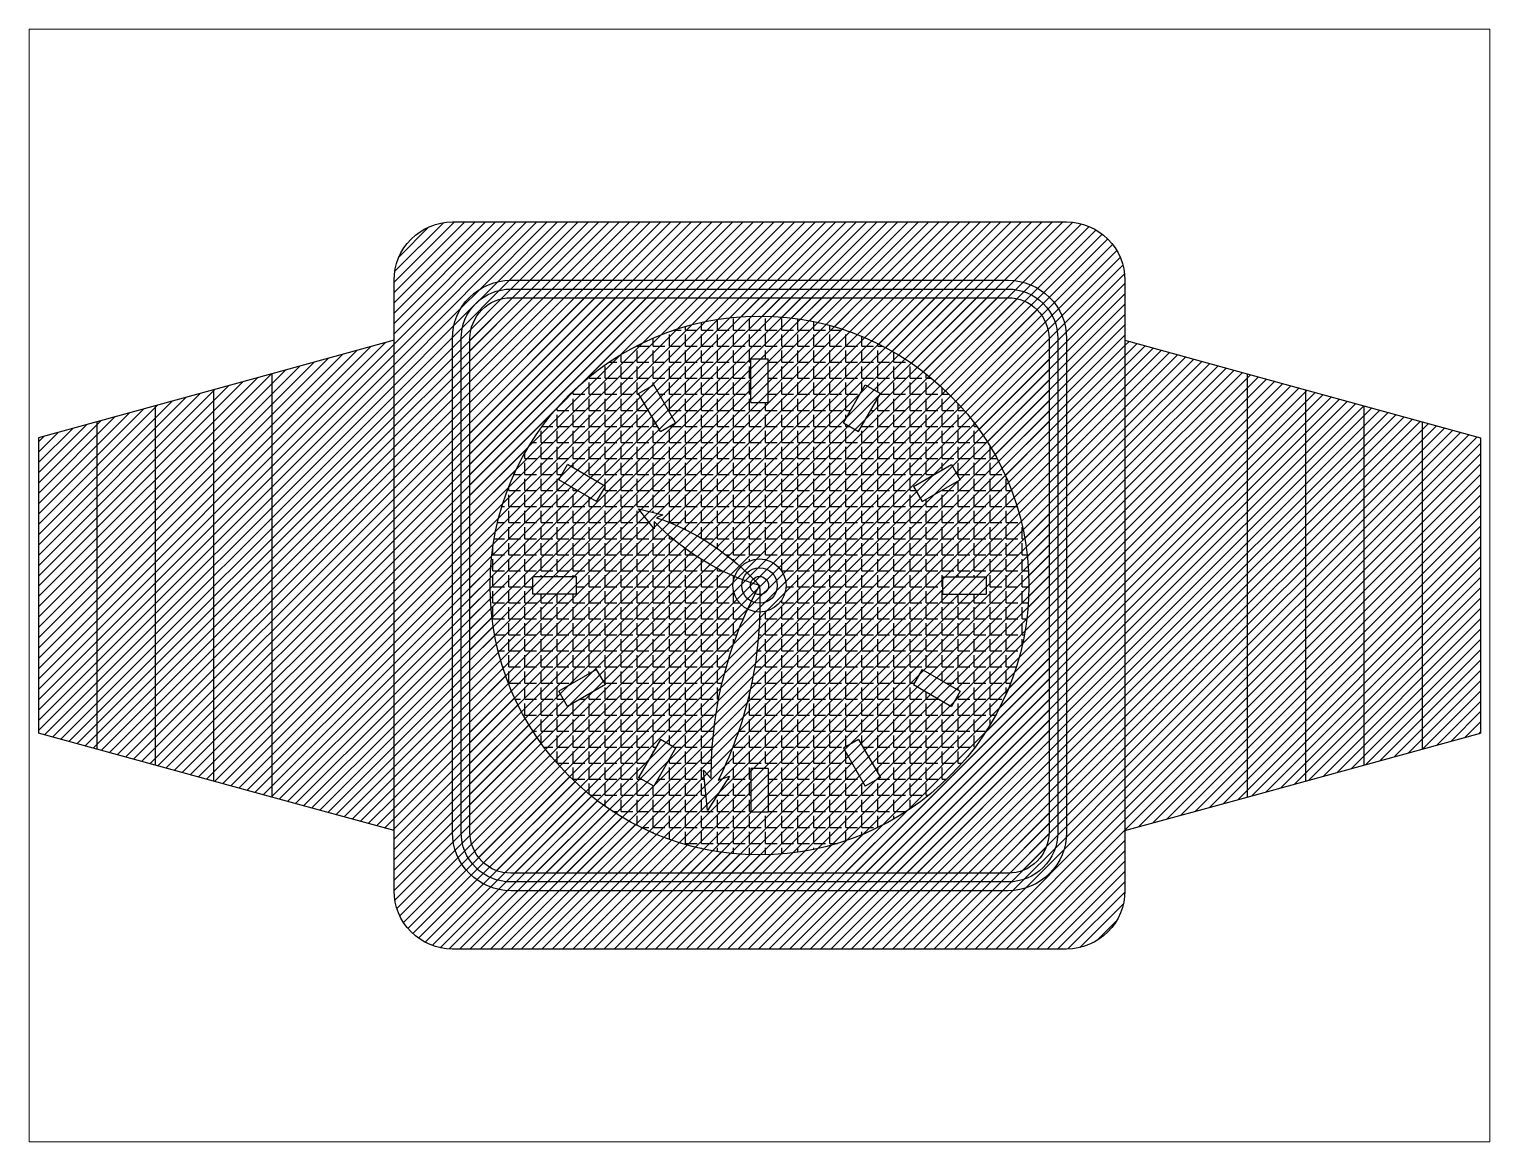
# Paper-space layout 'Layout1' of a CAD drawing. Header units: inches. Extents: x 1.05 to 9.45, y 0.8 to 7.2.
# The model-space entities are those that its viewports show. They can reach past a viewport. Long polylines and large blocks are cut down to what shows.
import ezdxf

# ---------------------------------------------------------------- set-up
doc = ezdxf.new("R2010")
doc.units = ezdxf.units.IN
doc.header["$MEASUREMENT"] = 0
doc.layers.add('clock hands', color=250, linetype='Continuous')

# ---------------------------------------------------------------- blocks, each defined once
blk = doc.blocks.new('*U1')
for p, q in [((-0.15, -0.375), (-0.15, 0.375)), ((-0.15, 0.375), (0.15, 0.375)), ((0.15, -0.375), (0.15, 0.375)), ((-0.15, -0.375), (0.15, -0.375))]:
    blk.add_line(p, q)
blk = doc.blocks.new('*U2')
at = {"color": 0, "linetype": 'ByBlock', "lineweight": -2, "transparency": 16777216}
blk.add_blockref('*U1', (28.77, 17.283), dxfattribs=at)
for p, rotation in [((27.015, 16.813), 29.99999999999998), ((30.526, 16.813), 329.9999999999999), ((25.729, 15.528), 59.99999999999999), ((31.811, 15.528), 299.9999999999999), ((25.259, 13.772), 90), ((32.281, 13.772), 270), ((25.729, 12.017), 120), ((31.811, 12.017), 240), ((27.015, 10.732), 150), ((30.526, 10.732), 210), ((28.77, 10.261), 180)]:
    blk.add_blockref('*U1', p, dxfattribs=dict(at, rotation=rotation))

msp = doc.modelspace()

# ---------------------------------------------------------------- hatches: boundary and pattern name
at = {"true_color": 0x22346e}
h = msp.add_hatch(dxfattribs=at)
h.set_pattern_fill('ANSI31', color=159)
h.paths.add_polyline_path([(34.034, 20.005), (23.506, 20.005, 0.414214), (22.506, 19.005), (22.506, 8.54, 0.414214), (23.506, 7.54), (34.034, 7.54, 0.414214), (35.034, 8.54), (35.034, 19.005, 0.414214)])
h.paths.add_polyline_path([(24.506, 19.005), (33.034, 19.005, -0.414214), (34.034, 18.005), (34.034, 9.54, -0.414214), (33.034, 8.54), (24.506, 8.54, -0.414214), (23.506, 9.54), (23.506, 18.005, -0.414214)], flags=16)
h.paths.add_polyline_path([(24.506, 18.855), (33.034, 18.855, -0.414214), (33.884, 18.005), (33.884, 9.54, -0.414214), (33.034, 8.69), (24.506, 8.69, -0.414214), (23.656, 9.54), (23.656, 18.005, -0.414214)], flags=0)
h.paths.add_polyline_path([(24.506, 18.705), (33.034, 18.705, -0.414214), (33.734, 18.005), (33.734, 9.54, -0.414214), (33.034, 8.84), (24.506, 8.84, -0.414214), (23.806, 9.54), (23.806, 18.005, -0.414214)], flags=0)
h.paths.add_polyline_path([(33.388, 13.772, -1), (24.152, 13.772, -1)], flags=0)
h.paths.add_polyline_path([(26.694, 15.087), (27.115, 14.986), (27.004, 14.935, -0.099937), (28.447, 14.093, -0.669602), (29.226, 13.772, -0.411061), (28.775, 13.317, -0.110294), (28.063, 10.437), (28.254, 10.505), (27.88, 9.913), (27.808, 10.608), (27.944, 10.465, -0.110294), (28.566, 13.365, -0.283864), (28.315, 13.772, -0.087024), (28.342, 13.927, -0.099937), (26.963, 14.871), (26.963, 14.746)], flags=0)
h.paths.add_polyline_path([(29.076, 13.772, -1), (28.465, 13.772, -1)], flags=0)
h.paths.add_polyline_path([(28.926, 13.772, -1), (28.615, 13.772, -1)], flags=0)
h = msp.add_hatch(dxfattribs=at)
h.set_pattern_fill('ANSI31', color=159)
h.paths.add_polyline_path([(24.506, 19.005), (33.034, 19.005, -0.414214), (34.034, 18.005), (34.034, 9.54, -0.414214), (33.034, 8.54), (24.506, 8.54, -0.414214), (23.506, 9.54), (23.506, 18.005, -0.414214)], flags=16)
h.paths.add_polyline_path([(24.506, 18.855), (33.034, 18.855, -0.414214), (33.884, 18.005), (33.884, 9.54, -0.414214), (33.034, 8.69), (24.506, 8.69, -0.414214), (23.656, 9.54), (23.656, 18.005, -0.414214)], flags=0)
h.paths.add_polyline_path([(24.506, 18.705), (33.034, 18.705, -0.414214), (33.734, 18.005), (33.734, 9.54, -0.414214), (33.034, 8.84), (24.506, 8.84, -0.414214), (23.806, 9.54), (23.806, 18.005, -0.414214)], flags=0)
h.paths.add_polyline_path([(33.388, 13.772, -1), (24.152, 13.772, -1)], flags=0)
h.paths.add_polyline_path([(26.694, 15.087), (27.115, 14.986), (27.004, 14.935, -0.099937), (28.447, 14.093, -0.669602), (29.226, 13.772, -0.411061), (28.775, 13.317, -0.110294), (28.063, 10.437), (28.254, 10.505), (27.88, 9.913), (27.808, 10.608), (27.944, 10.465, -0.110294), (28.566, 13.365, -0.283864), (28.315, 13.772, -0.087024), (28.342, 13.927, -0.099937), (26.963, 14.871), (26.963, 14.746)], flags=0)
h.paths.add_polyline_path([(29.076, 13.772, -1), (28.465, 13.772, -1)], flags=0)
h.paths.add_polyline_path([(28.926, 13.772, -1), (28.615, 13.772, -1)], flags=0)
h.paths.add_polyline_path([(22.506, 17.976), (20.41, 17.402), (20.41, 10.143), (22.506, 9.569)])
h.paths.add_polyline_path([(20.41, 17.402), (19.41, 17.128), (19.41, 10.417), (20.41, 10.143)])
h.paths.add_polyline_path([(19.41, 17.128), (18.41, 16.854), (18.41, 10.691), (19.41, 10.417)])
h.paths.add_polyline_path([(18.41, 16.854), (17.41, 16.58), (17.41, 10.964), (18.41, 10.691)])
h.paths.add_polyline_path([(17.41, 16.58), (16.41, 16.306), (16.41, 11.238), (17.41, 10.964)])
h.paths.add_polyline_path([(37.131, 17.402), (35.034, 17.976), (35.034, 9.569), (37.131, 10.143)])
h.paths.add_polyline_path([(38.131, 17.128), (37.131, 17.402), (37.131, 10.143), (38.131, 10.417)])
h.paths.add_polyline_path([(39.131, 16.854), (38.131, 17.128), (38.131, 10.417), (39.131, 10.691)])
h.paths.add_polyline_path([(40.131, 16.58), (39.131, 16.854), (39.131, 10.691), (40.131, 10.964)])
h.paths.add_polyline_path([(41.131, 16.306), (40.131, 16.58), (40.131, 10.964), (41.131, 11.238)])
at = {"true_color": 0x727430}
h = msp.add_hatch(dxfattribs=at)
h.set_pattern_fill('ANSI31', color=67)
h.paths.add_polyline_path([(33.734, 18.005, 0.414214), (33.034, 18.705), (24.506, 18.705, 0.414214), (23.806, 18.005), (23.806, 9.54, 0.414214), (24.506, 8.84), (33.034, 8.84, 0.414214), (33.734, 9.54)])
h.paths.add_polyline_path([(33.388, 13.772, -1), (24.152, 13.772, -1)], flags=16)
h.paths.add_polyline_path([(29.226, 13.772, -0.411061), (28.775, 13.317, -0.110294), (28.063, 10.437), (28.254, 10.505), (27.88, 9.913), (27.808, 10.608), (27.944, 10.465, -0.110294), (28.566, 13.365, -0.283864), (28.315, 13.772, -0.087024), (28.342, 13.927, -0.099937), (26.963, 14.871), (26.963, 14.746), (26.694, 15.087), (27.115, 14.986), (27.004, 14.935, -0.099937), (28.447, 14.093, -0.669602)], flags=0)
h.paths.add_polyline_path([(29.076, 13.772, -1), (28.465, 13.772, -1)], flags=0)
h.paths.add_polyline_path([(28.926, 13.772, -1), (28.615, 13.772, -1)], flags=0)
at = {"true_color": 0xd19cc7}
h = msp.add_hatch(dxfattribs=at)
h.set_pattern_fill('ANGLE', color=9)
h.set_pattern_definition([(0, (0, 0), (0, 0.275), [0.2, -0.075]), (90, (0, 0), (-0.275, 2e-17), [0.2, -0.075])])
h.paths.add_polyline_path([(24.152, 13.772, 1), (33.388, 13.772, 1)])
h.paths.add_polyline_path([(29.226, 13.772, -0.411061), (28.775, 13.317, -0.110294), (28.063, 10.437), (28.254, 10.505), (27.88, 9.913), (27.808, 10.608), (27.944, 10.465, -0.110294), (28.566, 13.365, -0.283864), (28.315, 13.772, -0.087024), (28.342, 13.927, -0.099937), (26.963, 14.871), (26.963, 14.746), (26.694, 15.087), (27.115, 14.986), (27.004, 14.935, -0.099937), (28.447, 14.093, -0.669602)], flags=16)
h.paths.add_polyline_path([(29.076, 13.772, -1), (28.465, 13.772, -1)], flags=0)
h.paths.add_polyline_path([(28.926, 13.772, -1), (28.615, 13.772, -1)], flags=0)
h.paths.add_polyline_path([(31.411, 15.47), (32.061, 15.845), (32.211, 15.585), (31.561, 15.21)], flags=16)
h.paths.add_polyline_path([(30.468, 16.413), (30.208, 16.563), (30.583, 17.213), (30.843, 17.063)], flags=16)
h.paths.add_polyline_path([(31.906, 13.922), (32.656, 13.922), (32.656, 13.622), (31.906, 13.622)], flags=16)
h.paths.add_polyline_path([(28.92, 16.908), (28.62, 16.908), (28.62, 17.658), (28.92, 17.658)], flags=16)
h.paths.add_polyline_path([(31.561, 12.334), (32.211, 11.959), (32.061, 11.699), (31.411, 12.074)], flags=16)
h.paths.add_polyline_path([(27.332, 16.563), (27.072, 16.413), (26.697, 17.063), (26.957, 17.213)], flags=16)
h.paths.add_polyline_path([(30.468, 11.131), (30.843, 10.482), (30.583, 10.332), (30.208, 10.981)], flags=16)
h.paths.add_polyline_path([(26.129, 15.47), (25.979, 15.21), (25.33, 15.585), (25.48, 15.845)], flags=16)
h.paths.add_polyline_path([(28.92, 10.636), (28.92, 9.886), (28.62, 9.886), (28.62, 10.636)], flags=16)
h.paths.add_polyline_path([(25.634, 13.922), (25.634, 13.622), (24.884, 13.622), (24.884, 13.922)], flags=16)
h.paths.add_polyline_path([(27.332, 10.981), (26.957, 10.332), (26.697, 10.482), (27.072, 11.131)], flags=16)
h.paths.add_polyline_path([(26.129, 12.074), (25.48, 11.699), (25.33, 11.959), (25.979, 12.334)], flags=16)

# ---------------------------------------------------------------- linework, layer by layer
for p, q in [((28.62, 9.157), (28.62, 9.154)), ((28.92, 9.157), (28.92, 9.154))]:
    msp.add_line(p, q)
msp.add_lwpolyline([(24.506, 18.855), (33.034, 18.855, -0.414214), (33.884, 18.005), (33.884, 9.54, -0.414214), (33.034, 8.69), (24.506, 8.69, -0.414214), (23.656, 9.54), (23.656, 18.005, -0.414214)], format="xyb", close=True)
for radius in [4.618, 0.305, 0.155]:
    msp.add_circle((28.77, 13.772), radius)
at = {"layer": 'clock hands'}
for p, q in [((22.506, 17.976), (20.41, 17.402)), ((35.034, 17.976), (37.131, 17.402)), ((20.41, 17.402), (16.41, 16.306)), ((20.41, 17.402), (20.41, 10.143)), ((37.131, 17.402), (37.131, 10.143)), ((37.131, 17.402), (41.131, 16.306)), ((19.41, 17.128), (19.41, 10.417)), ((38.131, 17.128), (38.131, 10.417)), ((18.41, 16.854), (18.41, 10.691)), ((39.131, 16.854), (39.131, 10.691)), ((17.41, 16.58), (17.41, 10.964)), ((40.131, 16.58), (40.131, 10.964)), ((16.41, 16.306), (16.41, 11.238)), ((41.131, 16.306), (41.131, 11.238)), ((20.41, 10.143), (16.41, 11.238)), ((37.131, 10.143), (41.131, 11.238)), ((22.506, 9.569), (20.41, 10.143)), ((35.034, 9.569), (37.131, 10.143))]:
    msp.add_line(p, q, dxfattribs=at)
for points in [[(23.506, 20.005), (34.034, 20.005, -0.414214), (35.034, 19.005), (35.034, 8.54, -0.414214), (34.034, 7.54), (23.506, 7.54, -0.414214), (22.506, 8.54), (22.506, 19.005, -0.414214)], [(24.506, 19.005), (33.034, 19.005, -0.414214), (34.034, 18.005), (34.034, 9.54, -0.414214), (33.034, 8.54), (24.506, 8.54, -0.414214), (23.506, 9.54), (23.506, 18.005, -0.414214)], [(24.506, 18.705), (33.034, 18.705, -0.414214), (33.734, 18.005), (33.734, 9.54, -0.414214), (33.034, 8.84), (24.506, 8.84, -0.414214), (23.806, 9.54), (23.806, 18.005, -0.414214)], [(27.004, 14.935, -0.127265), (28.77, 13.772, -0.127265), (26.963, 14.871), (26.963, 14.746), (26.694, 15.087), (27.115, 14.986)], [(27.944, 10.465, -0.127265), (28.77, 13.772, -0.127265), (28.063, 10.437), (28.254, 10.505), (27.88, 9.913), (27.808, 10.608)]]:
    msp.add_lwpolyline(points, format="xyb", close=True, dxfattribs=at)
for radius in [0.455, 0.305, 0.155]:
    msp.add_circle((28.77, 13.772), radius, dxfattribs=at)

# ---------------------------------------------------------------- block references
msp.add_blockref('*U2', (0, 0))

psp = doc.layouts.get("Layout1")

# ---------------------------------------------------------------- viewports
at = {"layer": '0'}
psp.add_viewport(center=(5.25, 4), size=(8.4, 6.4), view_center_point=(28.7702, 13.7723), view_height=19.075561, dxfattribs=at)

doc.saveas('drawing.dxf')
